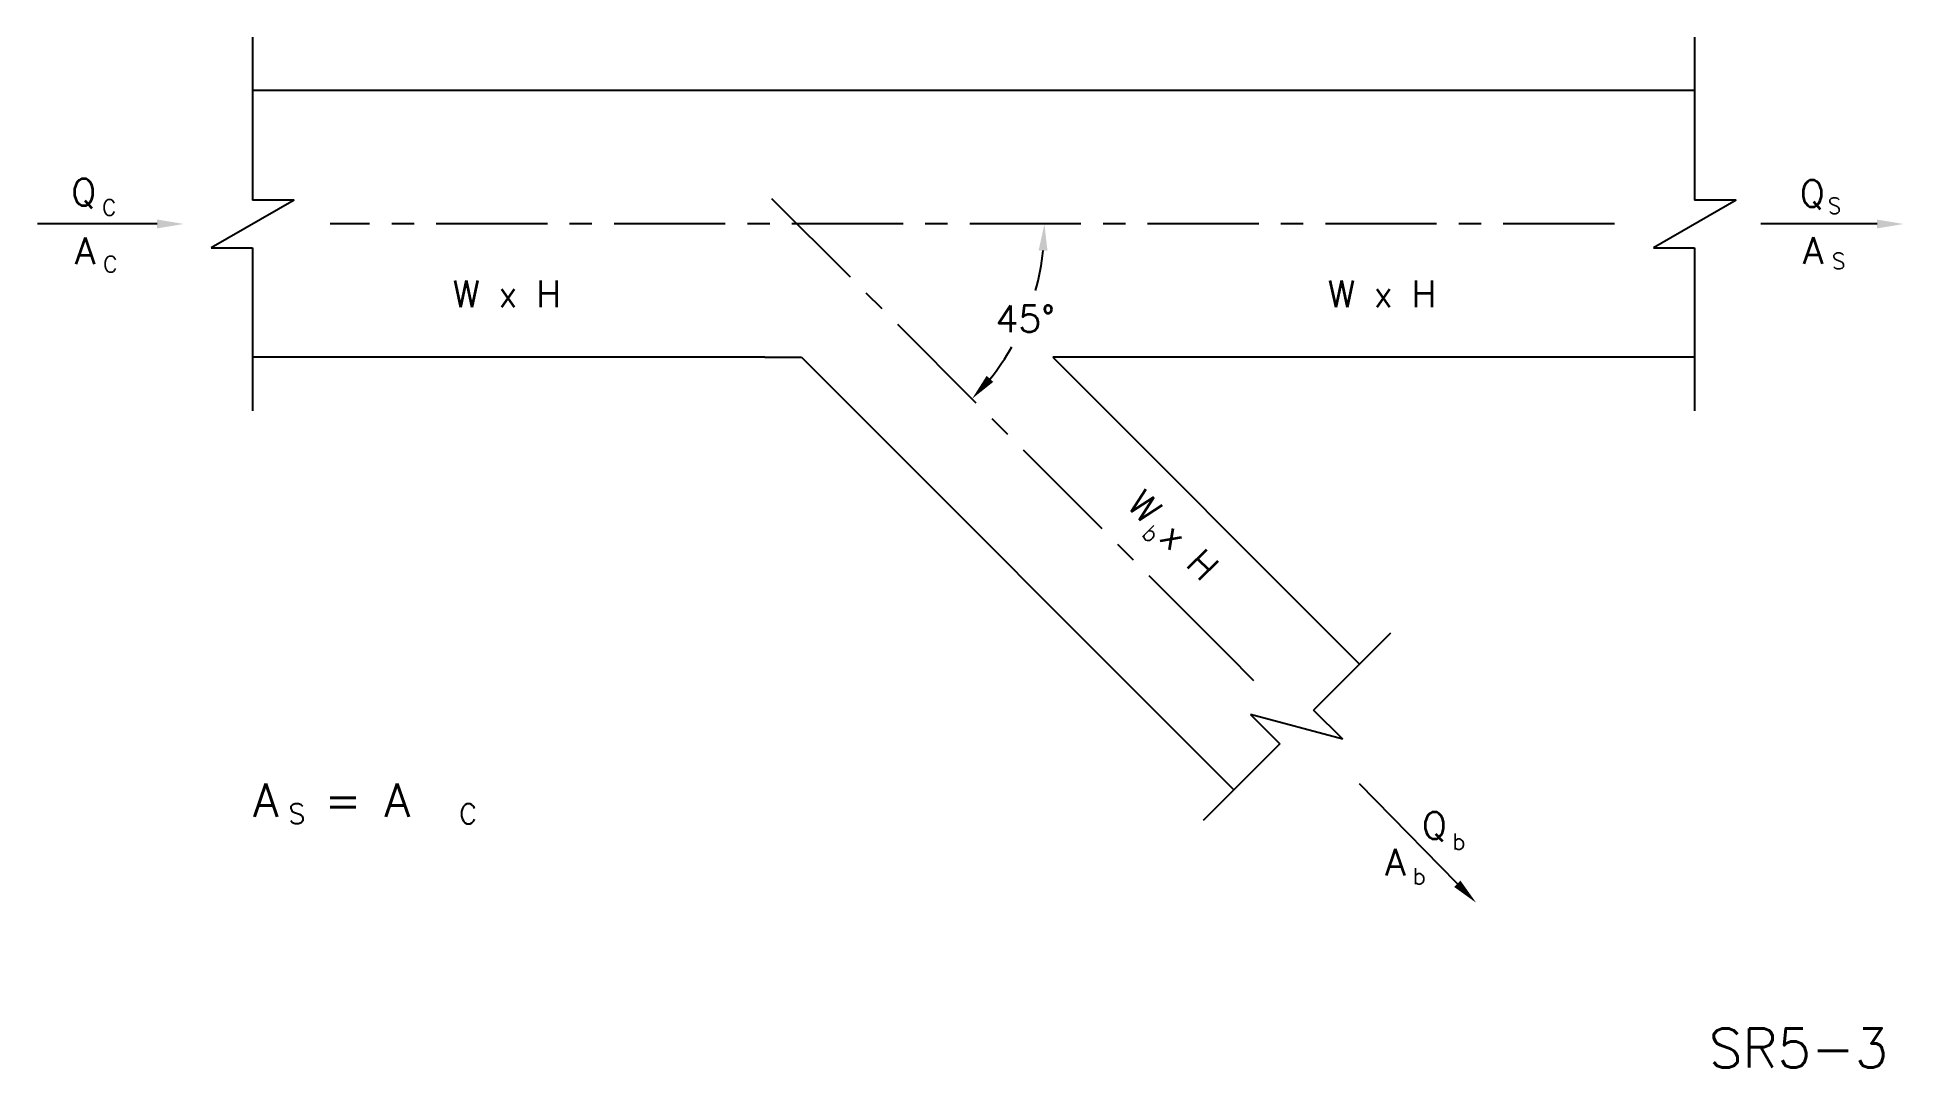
# Model space of a CAD drawing. Extents: x 0.5 to 11, y 1.2 to 7.
import ezdxf
from ezdxf.enums import TextEntityAlignment as Align

# ---------------------------------------------------------------- set-up
doc = ezdxf.new("R2010")
doc.units = 0
doc.header["$LTSCALE"] = 0.5
doc.header["$MEASUREMENT"] = 0
doc.linetypes.add('CENTER', pattern=[2, 1.25, -0.25, 0.25, -0.25])
doc.layers.get('0').update_dxf_attribs({"linetype": 'CONTINUOUS'})
doc.layers.add('CENTER', color=7, linetype='CENTER')
doc.layers.add('NUMBER', color=7, linetype='CONTINUOUS')
doc.styles.add('ROMANS', font='romans')

msp = doc.modelspace()

# ---------------------------------------------------------------- linework, layer by layer
for p, q in [((1.737, 7.017), (1.737, 6.101)), ((9.846, 7.017), (9.846, 6.101)), ((9.846, 6.717), (1.737, 6.717)), ((1.97, 6.101), (1.505, 5.833)), ((1.97, 6.101), (1.737, 6.101)), ((10.079, 6.101), (9.614, 5.833)), ((10.079, 6.101), (9.846, 6.101)), ((1.2, 5.967), (0.527, 5.967)), ((10.872, 5.967), (10.219, 5.967)), ((1.505, 5.833), (1.737, 5.833)), ((1.737, 5.833), (1.737, 4.917)), ((9.614, 5.833), (9.846, 5.833)), ((9.846, 5.833), (9.846, 4.917)), ((4.617, 5.217), (1.737, 5.217)), ((4.617, 5.217), (4.823, 5.217)), ((4.823, 5.217), (7.255, 2.785)), ((6.237, 5.217), (7.962, 3.492)), ((9.846, 5.217), (6.237, 5.217)), ((8.135, 3.665), (7.703, 3.233)), ((7.22, 3.547), (7.366, 3.399)), ((7.867, 3.069), (7.349, 3.208)), ((7.349, 3.208), (7.513, 3.044)), ((7.867, 3.069), (7.703, 3.233)), ((7.513, 3.044), (7.082, 2.612)), ((7.959, 2.82), (8.599, 2.168))]:
    msp.add_line(p, q)
for start, end in [(344.3551, 353.8122), (321.1878, 330.2194)]:
    msp.add_arc((4.801, 5.967), 1.39, start, end)
for points in [[(1.2, 5.992), (1.2, 5.942), (1.35, 5.967)], [(10.872, 5.992), (10.872, 5.942), (11.022, 5.967)], [(6.157, 5.818), (6.207, 5.816), (6.19, 5.967)], [(5.865, 5.113), (5.902, 5.079), (5.783, 4.984)], [(8.494, 2.238), (8.529, 2.274), (8.617, 2.15)]]:
    msp.add_solid(points)
at = {"layer": 'CENTER'}
for p, q in [((4.656, 6.111), (7.22, 3.547)), ((9.395, 5.967), (2.174, 5.967))]:
    msp.add_line(p, q, dxfattribs=at)

# ---------------------------------------------------------------- texts
at = {"style": 'ROMANS'}
for s, height, p in [('Q', 0.15, (0.717, 6.071)), ('Q', 0.15, (10.437, 6.064)), ('C', 0.09, (0.89, 6.015)), ('S', 0.09, (10.594, 6.025)), ('A', 0.15, (0.737, 5.741)), ('A', 0.15, (10.454, 5.743)), ('C', 0.09, (0.897, 5.696)), ('S', 0.09, (10.617, 5.714)), ('A  = A', 0.1875, (1.739, 2.633)), ('S', 0.113, (1.938, 2.593)), ('C', 0.113, (2.898, 2.593)), ('Q', 0.15, (8.312, 2.509)), ('b', 0.09, (8.484, 2.448)), ('A', 0.15, (8.105, 2.303)), ('b', 0.09, (8.261, 2.253))]:
    msp.add_text(s, height=height, dxfattribs=at).set_placement(p)
for s, p in [('W x H', (3.166, 5.5)), ('W x H', (8.088, 5.5)), ('45%%d', (6.082, 5.359))]:
    msp.add_text(s, height=0.15, dxfattribs=at).set_placement(p, align=Align.CENTER)
for s, height, p in [('W x H', 0.15, (6.645, 4.379)), ('b', 0.09, (6.73, 4.219))]:
    msp.add_text(s, height=height, rotation=315, dxfattribs=at).set_placement(p)
at = {"layer": 'NUMBER', "style": 'ROMANS'}
msp.add_text('SR5-3', height=0.22, dxfattribs=at).set_placement((9.926, 1.222))

doc.saveas('drawing.dxf')
